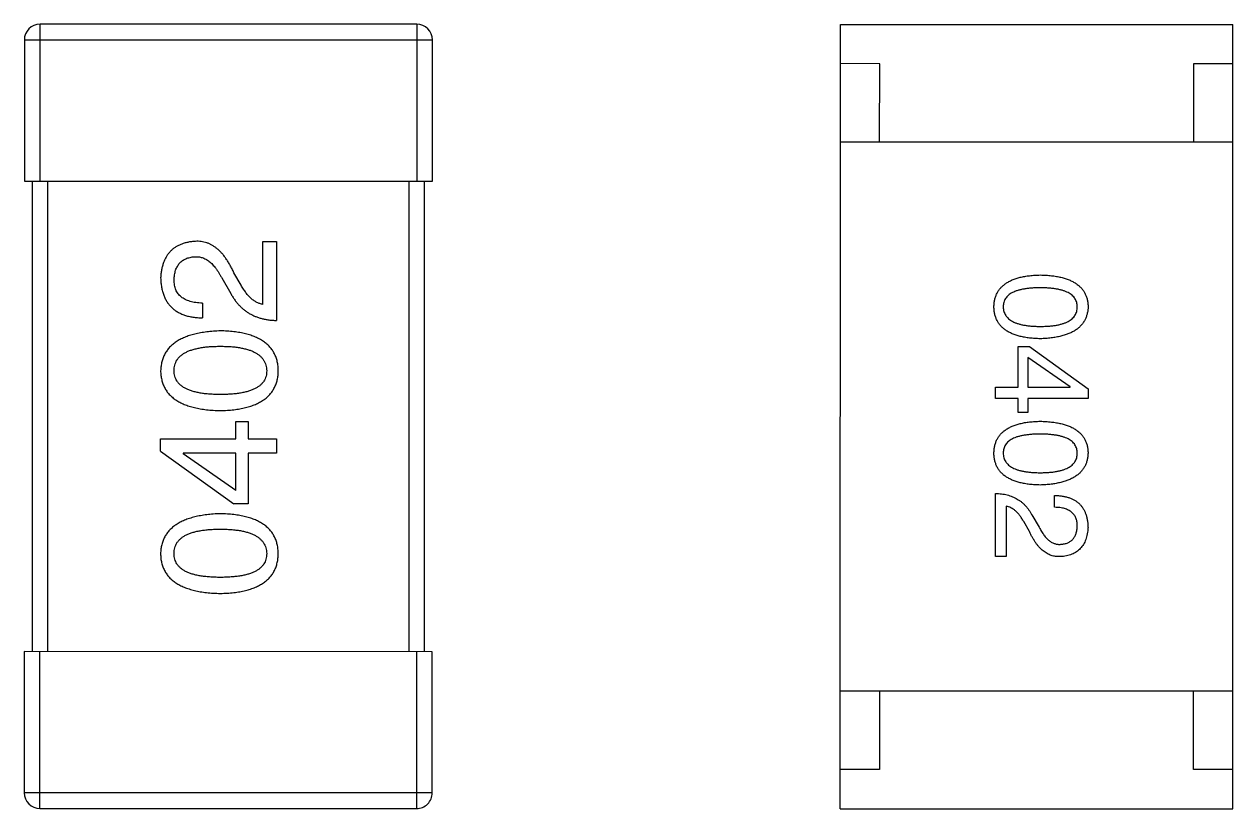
# Model space of a CAD drawing. Header units: inches. Extents: x -29 to 164, y -51 to 83.
# Drawn here: x 128.054 to 129.594, y 30.864 to 31.864 of the extents above; entities that cross this region are included whole.
import ezdxf

# ---------------------------------------------------------------- set-up
doc = ezdxf.new("R2010")
doc.units = ezdxf.units.IN
doc.header["$LTSCALE"] = 1.21
doc.header["$MEASUREMENT"] = 0
doc.layers.get('0').update_dxf_attribs({"linetype": 'CONTINUOUS'})

msp = doc.modelspace()

# ---------------------------------------------------------------- linework, layer by layer
at = {"color": 7, "linetype": 'Continuous'}
for p, q in [((128.0746, 31.664), (128.0746, 31.864)), ((128.5546, 31.8639), (128.0746, 31.864)), ((128.5546, 31.8639), (128.5546, 31.6639)), ((129.0943, 30.8637), (129.0945, 31.8637)), ((129.0945, 31.8637), (129.5945, 31.8636)), ((129.5943, 30.8636), (129.5945, 31.8636)), ((128.0546, 31.844), (128.0546, 31.664)), ((128.0546, 31.844), (128.5746, 31.8439)), ((128.5746, 31.6639), (128.5746, 31.8439)), ((129.1445, 31.8136), (129.0945, 31.8137)), ((129.1444, 31.7136), (129.1445, 31.8136)), ((129.5445, 31.8136), (129.5444, 31.7136)), ((129.5945, 31.8136), (129.5445, 31.8136)), ((129.5944, 31.7136), (129.0944, 31.7137)), ((128.0546, 31.664), (128.5746, 31.6639)), ((128.0646, 31.664), (128.0644, 31.064)), ((128.0844, 31.064), (128.0846, 31.664)), ((128.5446, 31.6639), (128.5444, 31.0639)), ((128.5644, 31.0639), (128.5646, 31.6639)), ((128.3586, 31.5067), (128.3586, 31.5871)), ((128.3586, 31.5871), (128.3758, 31.5871)), ((128.3758, 31.5871), (128.3758, 31.4862)), ((128.3307, 31.5313), (128.3217, 31.5469)), ((128.3061, 31.5404), (128.3176, 31.5207)), ((128.2815, 31.5084), (128.2815, 31.4895)), ((129.3209, 31.4011), (129.3209, 31.4529)), ((129.3209, 31.4529), (129.3353, 31.4529)), ((129.3353, 31.4529), (129.4101, 31.3991)), ((129.3333, 31.4392), (129.3333, 31.4011)), ((129.3871, 31.4018), (129.3333, 31.4392)), ((129.292, 31.3867), (129.292, 31.4011)), ((129.292, 31.4011), (129.3209, 31.4011)), ((129.3333, 31.4011), (129.3871, 31.4011)), ((129.3871, 31.4011), (129.3871, 31.4018)), ((129.4101, 31.3991), (129.41, 31.3867)), ((129.3209, 31.3867), (129.292, 31.3867)), ((129.3209, 31.369), (129.3209, 31.3867)), ((129.3333, 31.3867), (129.3333, 31.369)), ((129.41, 31.3867), (129.3333, 31.3867)), ((128.3241, 31.3351), (128.3241, 31.3572)), ((128.3241, 31.3572), (128.3397, 31.3572)), ((128.3397, 31.3572), (128.3397, 31.3351)), ((129.3333, 31.369), (129.3209, 31.369)), ((128.2282, 31.3195), (128.2282, 31.3351)), ((128.2282, 31.3351), (128.3241, 31.3351)), ((128.3397, 31.3351), (128.3758, 31.3351)), ((128.3758, 31.3351), (128.3758, 31.317)), ((128.2282, 31.3195), (128.3216, 31.2523)), ((128.2569, 31.3171), (128.2569, 31.3162)), ((128.3241, 31.317), (128.2569, 31.3171)), ((128.3241, 31.2695), (128.2569, 31.3162)), ((128.3241, 31.2695), (128.3241, 31.317)), ((128.3397, 31.317), (128.3397, 31.2523)), ((128.3758, 31.317), (128.3397, 31.317)), ((129.292, 31.1851), (129.292, 31.2658)), ((128.3397, 31.2523), (128.3216, 31.2523)), ((129.3058, 31.2494), (129.3057, 31.1851)), ((129.3674, 31.248), (129.3674, 31.2631)), ((129.3385, 31.2382), (129.3477, 31.2225)), ((129.3353, 31.2172), (129.328, 31.2297)), ((129.3057, 31.1851), (129.292, 31.1851)), ((128.0544, 31.064), (128.0544, 30.884)), ((128.5744, 31.0639), (128.0544, 31.064)), ((128.0744, 30.864), (128.0744, 31.064)), ((128.5544, 31.0639), (128.5544, 30.8639)), ((128.5744, 30.8839), (128.5744, 31.0639)), ((129.5943, 31.0136), (129.0943, 31.0137)), ((129.1443, 31.0136), (129.1443, 30.9136)), ((129.5443, 30.9136), (129.5443, 31.0136)), ((129.1443, 30.9136), (129.0943, 30.9137)), ((129.5943, 30.9136), (129.5443, 30.9136)), ((128.5744, 30.8839), (128.0544, 30.884)), ((128.0744, 30.864), (128.5544, 30.8639)), ((129.0943, 30.8637), (129.5943, 30.8636))]:
    msp.add_line(p, q, dxfattribs=at)
for centre, start, end in [((128.0746, 31.844), 89.988, 179.988), ((128.5546, 31.8439), 359.988, 89.988), ((128.0744, 30.884), 179.988, 269.988), ((128.5544, 30.8839), 269.988, 359.988)]:
    msp.add_arc(centre, 0.02, start, end, dxfattribs=at)
for points, knots in [([(128.3217, 31.5469), (128.3209, 31.5486), (128.3194, 31.5519), (128.3169, 31.5566), (128.3143, 31.561), (128.3116, 31.5651), (128.3089, 31.5688), (128.306, 31.5722), (128.3031, 31.5752), (128.3, 31.5779), (128.2969, 31.5802), (128.2937, 31.5822), (128.2904, 31.5839), (128.287, 31.5853), (128.2835, 31.5862), (128.2799, 31.5869), (128.2762, 31.5872), (128.2738, 31.5871), (128.2725, 31.5871)], [0, 0, 0, 0, 0.082731, 0.161257, 0.236138, 0.307554, 0.375712, 0.440848, 0.502916, 0.562567, 0.619798, 0.675716, 0.73039, 0.78386, 0.837315, 0.890547, 0.944917, 1, 1, 1, 1]), ([(128.2725, 31.5871), (128.2708, 31.5869), (128.2675, 31.5867), (128.2628, 31.5859), (128.2583, 31.5848), (128.2541, 31.5833), (128.2502, 31.5815), (128.2467, 31.5795), (128.2434, 31.577), (128.2405, 31.5742), (128.2379, 31.5711), (128.2356, 31.5677), (128.2335, 31.5639), (128.2318, 31.5599), (128.2305, 31.5554), (128.2294, 31.5507), (128.2286, 31.5457), (128.2284, 31.5422), (128.2283, 31.5404)], [0, 0, 0, 0, 0.070688, 0.137741, 0.201612, 0.262778, 0.321223, 0.378455, 0.434411, 0.490146, 0.546362, 0.603392, 0.662208, 0.723401, 0.787372, 0.85442, 0.925153, 1, 1, 1, 1]), ([(128.2455, 31.5379), (128.2455, 31.539), (128.2457, 31.5412), (128.246, 31.5444), (128.2466, 31.5474), (128.2473, 31.5502), (128.2483, 31.5527), (128.2495, 31.5551), (128.2509, 31.5573), (128.2524, 31.5593), (128.2542, 31.561), (128.2561, 31.5626), (128.2582, 31.5639), (128.2605, 31.565), (128.2631, 31.5659), (128.2658, 31.5667), (128.2687, 31.5672), (128.2707, 31.5673), (128.2717, 31.5674)], [0, 0, 0, 0, 0.076112, 0.148436, 0.216883, 0.281466, 0.34298, 0.402356, 0.459881, 0.51546, 0.571111, 0.62658, 0.683162, 0.741007, 0.801404, 0.863825, 0.930544, 1, 1, 1, 1]), ([(128.2717, 31.5674), (128.2725, 31.5675), (128.2741, 31.5676), (128.2765, 31.5674), (128.2789, 31.567), (128.2813, 31.5664), (128.2835, 31.5655), (128.2858, 31.5644), (128.288, 31.5631), (128.2902, 31.5614), (128.2924, 31.5597), (128.2944, 31.5576), (128.2965, 31.5553), (128.2985, 31.5528), (128.3005, 31.55), (128.3024, 31.547), (128.3043, 31.5438), (128.3055, 31.5415), (128.3061, 31.5404)], [0, 0, 0, 0, 0.052237, 0.103888, 0.155485, 0.207395, 0.259864, 0.31356, 0.369176, 0.4266, 0.486836, 0.550048, 0.61567, 0.685271, 0.75824, 0.834614, 0.915635, 1, 1, 1, 1]), ([(129.2901, 31.5036), (129.2901, 31.5052), (129.2903, 31.5083), (129.291, 31.5128), (129.2923, 31.517), (129.2939, 31.5209), (129.296, 31.5245), (129.2986, 31.5278), (129.3017, 31.5308), (129.3052, 31.5335), (129.3091, 31.5359), (129.3135, 31.538), (129.3183, 31.5398), (129.3236, 31.5413), (129.3294, 31.5425), (129.3355, 31.5434), (129.3422, 31.544), (129.3467, 31.5441), (129.3491, 31.5442)], [0, 0, 0, 0, 0.059135, 0.115606, 0.169241, 0.221578, 0.273261, 0.324749, 0.377329, 0.431642, 0.488541, 0.548597, 0.612232, 0.680174, 0.752504, 0.829777, 0.912307, 1, 1, 1, 1]), ([(129.3491, 31.5442), (129.3515, 31.5441), (129.3563, 31.544), (129.3631, 31.5434), (129.3695, 31.5425), (129.3754, 31.5413), (129.3809, 31.5398), (129.3859, 31.538), (129.3904, 31.5359), (129.3945, 31.5335), (129.3981, 31.5308), (129.4012, 31.5278), (129.4039, 31.5245), (129.4061, 31.5209), (129.4078, 31.517), (129.4091, 31.5128), (129.4099, 31.5083), (129.41, 31.5051), (129.4101, 31.5036)], [0, 0, 0, 0, 0.088823, 0.172287, 0.250296, 0.323438, 0.392244, 0.456221, 0.516635, 0.573871, 0.628, 0.680335, 0.731489, 0.782557, 0.834044, 0.886738, 0.942089, 1, 1, 1, 1]), ([(128.2283, 31.5404), (128.2284, 31.5383), (128.2285, 31.5344), (128.2294, 31.5287), (128.2305, 31.5234), (128.2321, 31.5185), (128.2341, 31.514), (128.2364, 31.5098), (128.2392, 31.506), (128.2423, 31.5026), (128.2459, 31.4996), (128.2498, 31.497), (128.2542, 31.4948), (128.2589, 31.4929), (128.264, 31.4915), (128.2695, 31.4904), (128.2754, 31.4898), (128.2794, 31.4896), (128.2815, 31.4895)], [0, 0, 0, 0, 0.07282, 0.141057, 0.2062, 0.267672, 0.326735, 0.383519, 0.439188, 0.494454, 0.549628, 0.605958, 0.66397, 0.72402, 0.787502, 0.854127, 0.925065, 1, 1, 1, 1]), ([(128.2815, 31.5084), (128.2801, 31.5084), (128.2772, 31.5086), (128.2732, 31.509), (128.2693, 31.5096), (128.2658, 31.5105), (128.2626, 31.5116), (128.2596, 31.5128), (128.2569, 31.5144), (128.2545, 31.5161), (128.2523, 31.5181), (128.2505, 31.5203), (128.2489, 31.5227), (128.2476, 31.5253), (128.2467, 31.5282), (128.246, 31.5312), (128.2456, 31.5345), (128.2455, 31.5367), (128.2455, 31.5379)], [0, 0, 0, 0, 0.082594, 0.15978, 0.232961, 0.301462, 0.365595, 0.426678, 0.484662, 0.540809, 0.595146, 0.648401, 0.702272, 0.757102, 0.813447, 0.872233, 0.934055, 1, 1, 1, 1]), ([(128.3586, 31.5067), (128.3573, 31.507), (128.3547, 31.5075), (128.3509, 31.5092), (128.3472, 31.5113), (128.3437, 31.5141), (128.3402, 31.5175), (128.3369, 31.5216), (128.3337, 31.5262), (128.3317, 31.5296), (128.3307, 31.5313)], [0, 0, 0, 0, 0.103034, 0.208166, 0.318255, 0.434664, 0.559728, 0.695394, 0.841708, 1, 1, 1, 1]), ([(129.3491, 31.5278), (129.3472, 31.5278), (129.3435, 31.5278), (129.3381, 31.5275), (129.3332, 31.527), (129.3285, 31.5264), (129.3243, 31.5255), (129.3204, 31.5245), (129.3169, 31.5233), (129.3137, 31.5218), (129.3109, 31.5203), (129.3085, 31.5185), (129.3065, 31.5164), (129.3048, 31.5142), (129.3035, 31.5119), (129.3025, 31.5093), (129.302, 31.5065), (129.3019, 31.5046), (129.3019, 31.5036)], [0, 0, 0, 0, 0.096457, 0.187288, 0.27178, 0.350132, 0.423455, 0.491343, 0.554037, 0.612253, 0.666313, 0.717038, 0.764921, 0.811214, 0.856775, 0.902988, 0.950234, 1, 1, 1, 1]), ([(129.3963, 31.5036), (129.3963, 31.5045), (129.3962, 31.5065), (129.3956, 31.5092), (129.3947, 31.5118), (129.3934, 31.5142), (129.3917, 31.5164), (129.3897, 31.5184), (129.3872, 31.5202), (129.3845, 31.5218), (129.3813, 31.5233), (129.3778, 31.5245), (129.3739, 31.5255), (129.3697, 31.5264), (129.365, 31.527), (129.36, 31.5275), (129.3547, 31.5278), (129.351, 31.5278), (129.3491, 31.5278)], [0, 0, 0, 0, 0.049764, 0.097007, 0.143217, 0.188577, 0.235116, 0.282997, 0.333719, 0.387776, 0.445989, 0.508679, 0.576563, 0.649481, 0.728235, 0.812722, 0.903548, 1, 1, 1, 1]), ([(128.3176, 31.5207), (128.3184, 31.5193), (128.3199, 31.5166), (128.3224, 31.5128), (128.3251, 31.5092), (128.328, 31.5059), (128.331, 31.5028), (128.3342, 31.5001), (128.3376, 31.4975), (128.3411, 31.4952), (128.3449, 31.4932), (128.3488, 31.4914), (128.3528, 31.4899), (128.3571, 31.4887), (128.3615, 31.4876), (128.3661, 31.4869), (128.3709, 31.4864), (128.3741, 31.4863), (128.3758, 31.4862)], [0, 0, 0, 0, 0.065828, 0.130094, 0.192451, 0.254037, 0.313974, 0.373757, 0.433048, 0.492243, 0.551902, 0.611758, 0.672678, 0.734814, 0.798569, 0.863693, 0.930488, 1, 1, 1, 1]), ([(129.3491, 31.4629), (129.3467, 31.463), (129.3421, 31.4632), (129.3355, 31.4638), (129.3293, 31.4646), (129.3236, 31.4659), (129.3183, 31.4674), (129.3135, 31.4692), (129.3091, 31.4712), (129.3052, 31.4736), (129.3017, 31.4763), (129.2986, 31.4793), (129.296, 31.4826), (129.2939, 31.4863), (129.2923, 31.4902), (129.291, 31.4944), (129.2903, 31.4989), (129.2901, 31.502), (129.2901, 31.5036)], [0, 0, 0, 0, 0.08769, 0.170218, 0.24749, 0.319818, 0.387758, 0.451391, 0.511445, 0.568185, 0.622681, 0.67526, 0.726746, 0.778428, 0.830764, 0.884397, 0.940866, 1, 1, 1, 1]), ([(129.3019, 31.5036), (129.3019, 31.5026), (129.3021, 31.5006), (129.3027, 31.4977), (129.3037, 31.4951), (129.305, 31.4926), (129.3067, 31.4904), (129.3088, 31.4883), (129.3113, 31.4865), (129.314, 31.4848), (129.3172, 31.4833), (129.3207, 31.4821), (129.3246, 31.481), (129.3288, 31.4802), (129.3333, 31.4795), (129.3383, 31.479), (129.3436, 31.4787), (129.3472, 31.4787), (129.3491, 31.4787)], [0, 0, 0, 0, 0.050879, 0.099377, 0.146973, 0.193618, 0.240619, 0.289461, 0.34047, 0.395283, 0.453059, 0.515633, 0.582666, 0.655287, 0.732971, 0.815933, 0.905166, 1, 1, 1, 1]), ([(129.3491, 31.4787), (129.351, 31.4787), (129.3547, 31.4787), (129.36, 31.479), (129.365, 31.4795), (129.3696, 31.4801), (129.3739, 31.481), (129.3778, 31.4821), (129.3813, 31.4833), (129.3845, 31.4848), (129.3872, 31.4865), (129.3897, 31.4883), (129.3917, 31.4904), (129.3934, 31.4926), (129.3947, 31.4951), (129.3956, 31.4977), (129.3962, 31.5006), (129.3963, 31.5026), (129.3963, 31.5036)], [0, 0, 0, 0, 0.095719, 0.185854, 0.269738, 0.347952, 0.420315, 0.487894, 0.550245, 0.608186, 0.662454, 0.713283, 0.761375, 0.808209, 0.854301, 0.901312, 0.949396, 1, 1, 1, 1]), ([(129.4101, 31.5036), (129.41, 31.502), (129.4098, 31.4989), (129.4089, 31.4945), (129.4076, 31.4903), (129.4059, 31.4865), (129.4036, 31.4829), (129.4009, 31.4796), (129.3978, 31.4766), (129.3941, 31.4739), (129.3901, 31.4715), (129.3856, 31.4694), (129.3806, 31.4676), (129.3752, 31.4661), (129.3693, 31.4649), (129.363, 31.4639), (129.3562, 31.4632), (129.3515, 31.463), (129.3491, 31.4629)], [0, 0, 0, 0, 0.057415, 0.112361, 0.16496, 0.216437, 0.267441, 0.318839, 0.371478, 0.426325, 0.483626, 0.544235, 0.608673, 0.677374, 0.750405, 0.828394, 0.911525, 1, 1, 1, 1]), ([(128.3045, 31.473), (128.3015, 31.4728), (128.2956, 31.4726), (128.2871, 31.4717), (128.2792, 31.4705), (128.2719, 31.469), (128.2651, 31.4671), (128.2589, 31.4648), (128.2532, 31.4622), (128.2481, 31.4592), (128.2436, 31.4558), (128.2397, 31.4521), (128.2363, 31.448), (128.2335, 31.4435), (128.2313, 31.4387), (128.2297, 31.4335), (128.2286, 31.4279), (128.2284, 31.4241), (128.2282, 31.4222)], [0, 0, 0, 0, 0.088475, 0.171606, 0.249595, 0.322626, 0.391327, 0.455765, 0.516374, 0.573675, 0.628522, 0.681161, 0.732559, 0.783563, 0.83504, 0.887639, 0.942585, 1, 1, 1, 1]), ([(128.3782, 31.4221), (128.3781, 31.4241), (128.378, 31.428), (128.377, 31.4336), (128.3755, 31.4389), (128.3734, 31.4438), (128.3708, 31.4483), (128.3676, 31.4524), (128.3638, 31.4562), (128.3594, 31.4596), (128.3544, 31.4626), (128.349, 31.4652), (128.3429, 31.4674), (128.3363, 31.4693), (128.3292, 31.4708), (128.3214, 31.4719), (128.3131, 31.4727), (128.3074, 31.4729), (128.3045, 31.473)], [0, 0, 0, 0, 0.059134, 0.115603, 0.169236, 0.221572, 0.273254, 0.32474, 0.377319, 0.431815, 0.488555, 0.548609, 0.612242, 0.680182, 0.75251, 0.829782, 0.91231, 1, 1, 1, 1]), ([(128.2454, 31.4222), (128.2455, 31.4234), (128.2456, 31.4259), (128.2463, 31.4294), (128.2474, 31.4328), (128.2491, 31.4359), (128.2512, 31.4387), (128.2537, 31.4412), (128.2568, 31.4435), (128.2602, 31.4456), (128.2642, 31.4474), (128.2686, 31.449), (128.2735, 31.4503), (128.2788, 31.4514), (128.2845, 31.4523), (128.2908, 31.4529), (128.2975, 31.4532), (128.3021, 31.4533), (128.3045, 31.4533)], [0, 0, 0, 0, 0.050604, 0.098688, 0.145699, 0.191791, 0.238625, 0.286717, 0.337546, 0.391814, 0.449755, 0.512106, 0.579685, 0.652048, 0.730262, 0.814146, 0.904281, 1, 1, 1, 1]), ([(128.3045, 31.4533), (128.3068, 31.4533), (128.3114, 31.4532), (128.318, 31.4529), (128.3241, 31.4523), (128.3299, 31.4514), (128.3351, 31.4503), (128.34, 31.449), (128.3443, 31.4474), (128.3483, 31.4456), (128.3518, 31.4435), (128.3548, 31.4412), (128.3574, 31.4387), (128.3595, 31.4358), (128.3612, 31.4327), (128.3625, 31.4294), (128.3632, 31.4258), (128.3634, 31.4234), (128.3635, 31.4221)], [0, 0, 0, 0, 0.094834, 0.184067, 0.267029, 0.344713, 0.417334, 0.484367, 0.546941, 0.604717, 0.65953, 0.710539, 0.759381, 0.806382, 0.853027, 0.900623, 0.949121, 1, 1, 1, 1]), ([(128.2282, 31.4222), (128.2283, 31.4202), (128.2285, 31.4163), (128.2295, 31.4107), (128.2311, 31.4054), (128.2332, 31.4005), (128.2359, 31.396), (128.2393, 31.3918), (128.2432, 31.3881), (128.2477, 31.3847), (128.2528, 31.3817), (128.2585, 31.3791), (128.2647, 31.3769), (128.2715, 31.375), (128.2789, 31.3735), (128.2869, 31.3724), (128.2955, 31.3716), (128.3014, 31.3714), (128.3045, 31.3713)], [0, 0, 0, 0, 0.057911, 0.113262, 0.165956, 0.217443, 0.268511, 0.319665, 0.372, 0.426129, 0.483365, 0.543779, 0.607756, 0.676562, 0.749704, 0.827713, 0.911177, 1, 1, 1, 1]), ([(128.3045, 31.3918), (128.3021, 31.3918), (128.2975, 31.3919), (128.2908, 31.3923), (128.2845, 31.3928), (128.2787, 31.3936), (128.2735, 31.3947), (128.2686, 31.396), (128.2642, 31.3975), (128.2603, 31.3993), (128.2568, 31.4013), (128.2537, 31.4036), (128.2512, 31.4061), (128.2491, 31.4088), (128.2474, 31.4118), (128.2463, 31.4151), (128.2456, 31.4185), (128.2455, 31.4209), (128.2454, 31.4222)], [0, 0, 0, 0, 0.096452, 0.187278, 0.271765, 0.350519, 0.423437, 0.491321, 0.554011, 0.612224, 0.666281, 0.717003, 0.764884, 0.811423, 0.856783, 0.902993, 0.950236, 1, 1, 1, 1]), ([(128.3635, 31.4221), (128.3634, 31.4209), (128.3633, 31.4185), (128.3627, 31.415), (128.3615, 31.4118), (128.3598, 31.4088), (128.3577, 31.406), (128.3552, 31.4035), (128.3522, 31.4013), (128.3487, 31.3993), (128.3447, 31.3975), (128.3403, 31.3959), (128.3354, 31.3947), (128.3301, 31.3936), (128.3244, 31.3928), (128.3181, 31.3923), (128.3115, 31.3919), (128.3068, 31.3918), (128.3045, 31.3918)], [0, 0, 0, 0, 0.049766, 0.097012, 0.143225, 0.188786, 0.235079, 0.282962, 0.333687, 0.387747, 0.445963, 0.508657, 0.576545, 0.649868, 0.72822, 0.812712, 0.903543, 1, 1, 1, 1]), ([(128.3045, 31.3713), (128.3074, 31.3714), (128.3131, 31.3716), (128.3214, 31.3724), (128.3291, 31.3735), (128.3363, 31.375), (128.3429, 31.3769), (128.3489, 31.3791), (128.3544, 31.3817), (128.3593, 31.3847), (128.3637, 31.3881), (128.3675, 31.3918), (128.3708, 31.396), (128.3734, 31.4005), (128.3755, 31.4054), (128.377, 31.4106), (128.378, 31.4163), (128.3781, 31.4201), (128.3782, 31.4221)], [0, 0, 0, 0, 0.087693, 0.170223, 0.247496, 0.319826, 0.387768, 0.451403, 0.511459, 0.568358, 0.622671, 0.675251, 0.726739, 0.778422, 0.830759, 0.884394, 0.940865, 1, 1, 1, 1]), ([(129.29, 31.3171), (129.2901, 31.3186), (129.2903, 31.3218), (129.291, 31.3263), (129.2922, 31.3305), (129.2939, 31.3344), (129.296, 31.338), (129.2986, 31.3413), (129.3016, 31.3443), (129.3051, 31.347), (129.3091, 31.3494), (129.3135, 31.3515), (129.3183, 31.3533), (129.3236, 31.3548), (129.3293, 31.356), (129.3355, 31.3569), (129.3421, 31.3575), (129.3467, 31.3576), (129.3491, 31.3577)], [0, 0, 0, 0, 0.059135, 0.115606, 0.169241, 0.221578, 0.273261, 0.324749, 0.377329, 0.431642, 0.488541, 0.548597, 0.612232, 0.680174, 0.752504, 0.829777, 0.912307, 1, 1, 1, 1]), ([(129.3491, 31.3577), (129.3515, 31.3576), (129.3562, 31.3575), (129.3631, 31.3568), (129.3695, 31.356), (129.3754, 31.3547), (129.3808, 31.3533), (129.3858, 31.3515), (129.3904, 31.3494), (129.3944, 31.347), (129.3981, 31.3443), (129.4012, 31.3413), (129.4039, 31.338), (129.4061, 31.3344), (129.4078, 31.3304), (129.4091, 31.3262), (129.4098, 31.3217), (129.41, 31.3186), (129.41, 31.317)], [0, 0, 0, 0, 0.088823, 0.172287, 0.250296, 0.323438, 0.392244, 0.456221, 0.516635, 0.573871, 0.628, 0.680335, 0.731489, 0.782557, 0.834044, 0.886738, 0.942089, 1, 1, 1, 1]), ([(129.3491, 31.3413), (129.3472, 31.3413), (129.3435, 31.3413), (129.3381, 31.341), (129.3331, 31.3405), (129.3285, 31.3399), (129.3243, 31.339), (129.3204, 31.338), (129.3168, 31.3368), (129.3137, 31.3353), (129.3109, 31.3337), (129.3085, 31.3319), (129.3064, 31.3299), (129.3048, 31.3277), (129.3034, 31.3253), (129.3025, 31.3227), (129.302, 31.32), (129.3019, 31.318), (129.3018, 31.3171)], [0, 0, 0, 0, 0.096457, 0.187288, 0.27178, 0.350132, 0.423455, 0.491343, 0.554037, 0.612253, 0.666313, 0.717038, 0.764921, 0.811214, 0.856775, 0.902988, 0.950234, 1, 1, 1, 1]), ([(129.3963, 31.317), (129.3962, 31.318), (129.3961, 31.3199), (129.3956, 31.3227), (129.3947, 31.3253), (129.3934, 31.3277), (129.3917, 31.3299), (129.3896, 31.3319), (129.3872, 31.3337), (129.3844, 31.3353), (129.3813, 31.3367), (129.3778, 31.338), (129.3739, 31.339), (129.3696, 31.3399), (129.365, 31.3405), (129.36, 31.341), (129.3547, 31.3413), (129.351, 31.3413), (129.3491, 31.3413)], [0, 0, 0, 0, 0.049764, 0.097007, 0.143217, 0.188577, 0.235116, 0.282997, 0.333719, 0.387776, 0.445989, 0.508679, 0.576563, 0.649481, 0.728235, 0.812722, 0.903548, 1, 1, 1, 1]), ([(129.349, 31.2764), (129.3467, 31.2765), (129.3421, 31.2766), (129.3355, 31.2772), (129.3293, 31.2781), (129.3236, 31.2793), (129.3183, 31.2808), (129.3135, 31.2826), (129.3091, 31.2847), (129.3051, 31.2871), (129.3016, 31.2898), (129.2986, 31.2928), (129.296, 31.2961), (129.2939, 31.2997), (129.2922, 31.3037), (129.291, 31.3079), (129.2902, 31.3124), (129.2901, 31.3155), (129.29, 31.3171)], [0, 0, 0, 0, 0.08769, 0.170218, 0.24749, 0.319818, 0.387758, 0.451391, 0.511445, 0.568185, 0.622681, 0.67526, 0.726746, 0.778428, 0.830764, 0.884397, 0.940866, 1, 1, 1, 1]), ([(129.3018, 31.3171), (129.3019, 31.3161), (129.302, 31.3141), (129.3026, 31.3112), (129.3036, 31.3086), (129.305, 31.3061), (129.3067, 31.3038), (129.3088, 31.3018), (129.3112, 31.2999), (129.314, 31.2983), (129.3172, 31.2968), (129.3207, 31.2956), (129.3245, 31.2945), (129.3287, 31.2936), (129.3333, 31.293), (129.3382, 31.2925), (129.3435, 31.2922), (129.3472, 31.2921), (129.349, 31.2921)], [0, 0, 0, 0, 0.050879, 0.099377, 0.146973, 0.193618, 0.240619, 0.289461, 0.34047, 0.395283, 0.453059, 0.515633, 0.582666, 0.655287, 0.732971, 0.815933, 0.905166, 1, 1, 1, 1]), ([(129.349, 31.2921), (129.3509, 31.2921), (129.3546, 31.2922), (129.36, 31.2925), (129.365, 31.2929), (129.3696, 31.2936), (129.3739, 31.2945), (129.3777, 31.2955), (129.3813, 31.2968), (129.3844, 31.2982), (129.3872, 31.2999), (129.3896, 31.3018), (129.3917, 31.3038), (129.3934, 31.3061), (129.3947, 31.3086), (129.3956, 31.3112), (129.3961, 31.3141), (129.3962, 31.316), (129.3963, 31.317)], [0, 0, 0, 0, 0.095719, 0.185854, 0.269738, 0.347952, 0.420315, 0.487894, 0.550245, 0.608186, 0.662454, 0.713283, 0.761375, 0.808209, 0.854301, 0.901312, 0.949396, 1, 1, 1, 1]), ([(129.41, 31.317), (129.4099, 31.3155), (129.4098, 31.3124), (129.4089, 31.308), (129.4076, 31.3038), (129.4058, 31.3), (129.4036, 31.2964), (129.4009, 31.2931), (129.3977, 31.2901), (129.3941, 31.2874), (129.39, 31.285), (129.3855, 31.2829), (129.3806, 31.2811), (129.3751, 31.2796), (129.3692, 31.2783), (129.3629, 31.2774), (129.3561, 31.2767), (129.3515, 31.2765), (129.349, 31.2764)], [0, 0, 0, 0, 0.057415, 0.112361, 0.16496, 0.216437, 0.267441, 0.318839, 0.371478, 0.426325, 0.483626, 0.544235, 0.608673, 0.677374, 0.750405, 0.828394, 0.911525, 1, 1, 1, 1]), ([(129.292, 31.2658), (129.2933, 31.2657), (129.2959, 31.2656), (129.2997, 31.2652), (129.3034, 31.2646), (129.3069, 31.2638), (129.3103, 31.2628), (129.3136, 31.2616), (129.3167, 31.2602), (129.3197, 31.2586), (129.3226, 31.2568), (129.3253, 31.2547), (129.3278, 31.2525), (129.3303, 31.25), (129.3326, 31.2474), (129.3347, 31.2445), (129.3367, 31.2415), (129.3379, 31.2393), (129.3385, 31.2382)], [0, 0, 0, 0, 0.069512, 0.136307, 0.201431, 0.265186, 0.327322, 0.388242, 0.448098, 0.507757, 0.566952, 0.626243, 0.686026, 0.745963, 0.807549, 0.869906, 0.934172, 1, 1, 1, 1]), ([(129.328, 31.2297), (129.3272, 31.2311), (129.3257, 31.2338), (129.3231, 31.2375), (129.3204, 31.2407), (129.3177, 31.2435), (129.3148, 31.2457), (129.3119, 31.2474), (129.3089, 31.2487), (129.3068, 31.2492), (129.3058, 31.2494)], [0, 0, 0, 0, 0.158292, 0.304606, 0.440272, 0.565336, 0.681745, 0.791834, 0.896966, 1, 1, 1, 1]), ([(129.3674, 31.2631), (129.3691, 31.2631), (129.3723, 31.263), (129.377, 31.2624), (129.3814, 31.2616), (129.3855, 31.2604), (129.3893, 31.259), (129.3928, 31.2572), (129.3959, 31.2551), (129.3988, 31.2527), (129.4013, 31.25), (129.4035, 31.2469), (129.4054, 31.2436), (129.4069, 31.24), (129.4082, 31.236), (129.4091, 31.2318), (129.4098, 31.2272), (129.4099, 31.2241), (129.41, 31.2225)], [0, 0, 0, 0, 0.074935, 0.145873, 0.212498, 0.27598, 0.33603, 0.394042, 0.450372, 0.505546, 0.560812, 0.616481, 0.673265, 0.732328, 0.7938, 0.858943, 0.92718, 1, 1, 1, 1]), ([(128.3044, 31.2398), (128.3014, 31.2397), (128.2956, 31.2394), (128.2871, 31.2386), (128.2792, 31.2374), (128.2718, 31.2358), (128.265, 31.2339), (128.2588, 31.2317), (128.2532, 31.229), (128.2481, 31.226), (128.2436, 31.2226), (128.2396, 31.2189), (128.2362, 31.2148), (128.2334, 31.2104), (128.2313, 31.2055), (128.2296, 31.2003), (128.2285, 31.1948), (128.2283, 31.191), (128.2282, 31.189)], [0, 0, 0, 0, 0.088475, 0.171606, 0.249595, 0.322626, 0.391327, 0.455765, 0.516374, 0.573675, 0.628522, 0.681161, 0.732559, 0.783563, 0.83504, 0.887639, 0.942585, 1, 1, 1, 1]), ([(128.3782, 31.189), (128.3781, 31.191), (128.3779, 31.1948), (128.377, 31.2005), (128.3754, 31.2057), (128.3734, 31.2106), (128.3707, 31.2151), (128.3675, 31.2193), (128.3637, 31.223), (128.3593, 31.2264), (128.3544, 31.2294), (128.3489, 31.232), (128.3429, 31.2343), (128.3363, 31.2361), (128.3291, 31.2376), (128.3214, 31.2387), (128.3131, 31.2395), (128.3074, 31.2397), (128.3044, 31.2398)], [0, 0, 0, 0, 0.059134, 0.115603, 0.169236, 0.221572, 0.273254, 0.32474, 0.377319, 0.431815, 0.488555, 0.548609, 0.612242, 0.680182, 0.75251, 0.829782, 0.91231, 1, 1, 1, 1]), ([(129.3962, 31.2244), (129.3962, 31.2254), (129.3962, 31.2272), (129.3958, 31.2298), (129.3953, 31.2322), (129.3945, 31.2345), (129.3935, 31.2366), (129.3922, 31.2385), (129.3908, 31.2403), (129.389, 31.2418), (129.3871, 31.2433), (129.385, 31.2445), (129.3826, 31.2455), (129.38, 31.2464), (129.3772, 31.2471), (129.3741, 31.2476), (129.3708, 31.2479), (129.3686, 31.248), (129.3674, 31.248)], [0, 0, 0, 0, 0.065945, 0.127767, 0.186553, 0.242898, 0.297728, 0.351599, 0.404854, 0.459191, 0.515338, 0.573322, 0.634405, 0.698538, 0.767039, 0.84022, 0.917406, 1, 1, 1, 1]), ([(128.2454, 31.189), (128.2454, 31.1903), (128.2455, 31.1927), (128.2462, 31.1963), (128.2474, 31.1996), (128.249, 31.2027), (128.2511, 31.2055), (128.2537, 31.2081), (128.2567, 31.2104), (128.2602, 31.2125), (128.2641, 31.2143), (128.2685, 31.2159), (128.2734, 31.2172), (128.2787, 31.2183), (128.2845, 31.2191), (128.2907, 31.2197), (128.2974, 31.2201), (128.302, 31.2201), (128.3044, 31.2201)], [0, 0, 0, 0, 0.050604, 0.098688, 0.145699, 0.191791, 0.238625, 0.286717, 0.337546, 0.391814, 0.449755, 0.512106, 0.579685, 0.652048, 0.730262, 0.814146, 0.904281, 1, 1, 1, 1]), ([(128.3044, 31.2201), (128.3068, 31.2201), (128.3113, 31.2201), (128.3179, 31.2197), (128.3241, 31.2191), (128.3298, 31.2183), (128.3351, 31.2172), (128.3399, 31.2158), (128.3443, 31.2143), (128.3482, 31.2125), (128.3517, 31.2104), (128.3548, 31.208), (128.3574, 31.2055), (128.3595, 31.2027), (128.3612, 31.1996), (128.3624, 31.1963), (128.3632, 31.1927), (128.3633, 31.1902), (128.3634, 31.189)], [0, 0, 0, 0, 0.094834, 0.184067, 0.267029, 0.344713, 0.417334, 0.484367, 0.546941, 0.604717, 0.65953, 0.710539, 0.759381, 0.806382, 0.853027, 0.900623, 0.949121, 1, 1, 1, 1]), ([(129.3477, 31.2225), (129.3482, 31.2215), (129.3492, 31.2197), (129.3507, 31.2171), (129.3522, 31.2148), (129.3538, 31.2125), (129.3554, 31.2105), (129.3571, 31.2087), (129.3587, 31.207), (129.3605, 31.2056), (129.3622, 31.2043), (129.364, 31.2032), (129.3658, 31.2024), (129.3676, 31.2016), (129.3695, 31.2012), (129.3714, 31.2008), (129.3733, 31.2007), (129.3746, 31.2008), (129.3753, 31.2008)], [0, 0, 0, 0, 0.084365, 0.165386, 0.24176, 0.314729, 0.38433, 0.449952, 0.513164, 0.5734, 0.630824, 0.68644, 0.740136, 0.792605, 0.844515, 0.896112, 0.947763, 1, 1, 1, 1]), ([(129.41, 31.2225), (129.4099, 31.221), (129.4097, 31.2182), (129.4091, 31.2142), (129.4082, 31.2104), (129.4071, 31.2069), (129.4058, 31.2036), (129.4042, 31.2006), (129.4023, 31.1979), (129.4002, 31.1954), (129.3979, 31.1932), (129.3953, 31.1912), (129.3924, 31.1895), (129.3893, 31.1881), (129.386, 31.1869), (129.3824, 31.186), (129.3786, 31.1854), (129.376, 31.1852), (129.3746, 31.1851)], [0, 0, 0, 0, 0.074847, 0.14558, 0.212628, 0.276599, 0.337792, 0.396608, 0.453638, 0.509854, 0.565589, 0.621545, 0.678777, 0.737222, 0.798388, 0.862259, 0.929312, 1, 1, 1, 1]), ([(129.3753, 31.2008), (129.3761, 31.2009), (129.3777, 31.201), (129.38, 31.2014), (129.3822, 31.202), (129.3842, 31.2027), (129.386, 31.2037), (129.3878, 31.2047), (129.3893, 31.206), (129.3907, 31.2073), (129.3919, 31.2089), (129.393, 31.2107), (129.3939, 31.2126), (129.3947, 31.2146), (129.3953, 31.2168), (129.3958, 31.2192), (129.3961, 31.2218), (129.3962, 31.2235), (129.3962, 31.2244)], [0, 0, 0, 0, 0.069456, 0.136175, 0.198596, 0.258993, 0.316838, 0.37342, 0.428889, 0.48454, 0.540119, 0.597644, 0.65702, 0.718534, 0.783117, 0.851564, 0.923888, 1, 1, 1, 1]), ([(129.3746, 31.1851), (129.3736, 31.1851), (129.3716, 31.185), (129.3687, 31.1853), (129.3658, 31.1858), (129.363, 31.1865), (129.3603, 31.1876), (129.3577, 31.189), (129.3551, 31.1906), (129.3526, 31.1925), (129.3502, 31.1946), (129.3478, 31.197), (129.3455, 31.1997), (129.3433, 31.2027), (129.3412, 31.2059), (129.3391, 31.2095), (129.3371, 31.2132), (129.3359, 31.2159), (129.3353, 31.2172)], [0, 0, 0, 0, 0.055083, 0.109453, 0.162685, 0.21614, 0.26961, 0.324284, 0.380202, 0.437433, 0.497084, 0.559152, 0.624288, 0.692446, 0.763862, 0.838743, 0.917269, 1, 1, 1, 1]), ([(128.2282, 31.189), (128.2283, 31.187), (128.2284, 31.1831), (128.2294, 31.1775), (128.231, 31.1723), (128.2331, 31.1673), (128.2359, 31.1628), (128.2392, 31.1587), (128.2431, 31.1549), (128.2477, 31.1516), (128.2528, 31.1486), (128.2584, 31.146), (128.2647, 31.1437), (128.2715, 31.1419), (128.2789, 31.1403), (128.2869, 31.1392), (128.2954, 31.1385), (128.3014, 31.1383), (128.3044, 31.1382)], [0, 0, 0, 0, 0.057911, 0.113262, 0.165956, 0.217443, 0.268511, 0.319665, 0.372, 0.426129, 0.483365, 0.543779, 0.607756, 0.676562, 0.749704, 0.827713, 0.911177, 1, 1, 1, 1]), ([(128.3044, 31.1587), (128.302, 31.1587), (128.2974, 31.1587), (128.2907, 31.1591), (128.2845, 31.1597), (128.2787, 31.1605), (128.2734, 31.1616), (128.2685, 31.1628), (128.2641, 31.1644), (128.2602, 31.1662), (128.2567, 31.1682), (128.2537, 31.1704), (128.2511, 31.1729), (128.249, 31.1757), (128.2474, 31.1787), (128.2462, 31.1819), (128.2455, 31.1854), (128.2454, 31.1878), (128.2454, 31.189)], [0, 0, 0, 0, 0.096452, 0.187278, 0.271765, 0.350519, 0.423437, 0.491321, 0.554011, 0.612224, 0.666281, 0.717003, 0.764884, 0.811423, 0.856783, 0.902993, 0.950236, 1, 1, 1, 1]), ([(128.3044, 31.1382), (128.3073, 31.1383), (128.3131, 31.1385), (128.3214, 31.1392), (128.3291, 31.1403), (128.3362, 31.1418), (128.3428, 31.1437), (128.3489, 31.146), (128.3544, 31.1485), (128.3593, 31.1516), (128.3637, 31.1549), (128.3675, 31.1587), (128.3707, 31.1628), (128.3734, 31.1673), (128.3754, 31.1722), (128.377, 31.1775), (128.3779, 31.1831), (128.3781, 31.187), (128.3782, 31.189)], [0, 0, 0, 0, 0.087693, 0.170223, 0.247496, 0.319826, 0.387768, 0.451403, 0.511459, 0.568358, 0.622671, 0.675251, 0.726739, 0.778422, 0.830759, 0.884394, 0.940865, 1, 1, 1, 1]), ([(128.3634, 31.189), (128.3634, 31.1878), (128.3633, 31.1854), (128.3626, 31.1819), (128.3615, 31.1786), (128.3598, 31.1757), (128.3577, 31.1729), (128.3551, 31.1704), (128.3521, 31.1681), (128.3486, 31.1661), (128.3447, 31.1644), (128.3403, 31.1628), (128.3354, 31.1616), (128.3301, 31.1605), (128.3243, 31.1597), (128.3181, 31.1591), (128.3114, 31.1587), (128.3068, 31.1587), (128.3044, 31.1587)], [0, 0, 0, 0, 0.049766, 0.097012, 0.143225, 0.188786, 0.235079, 0.282962, 0.333687, 0.387747, 0.445963, 0.508657, 0.576545, 0.649868, 0.72822, 0.812712, 0.903543, 1, 1, 1, 1])]:
    msp.add_open_spline(points, degree=3, knots=knots, dxfattribs=at)

doc.saveas('drawing.dxf')
